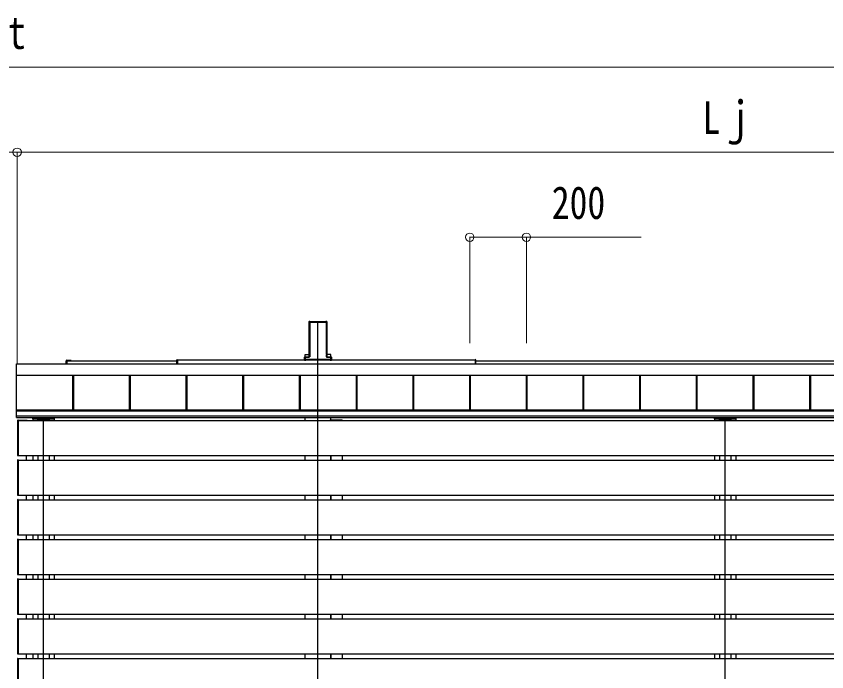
# Model space of a CAD drawing. Units: millimetres, scale not verified. Extents: x -14718 to 14718, y -10397 to 10401.
# Drawn here: x -3175 to -315, y -3729 to -1415 of the extents above; entities that cross this region are included whole.
import ezdxf
from ezdxf.enums import TextEntityAlignment as Align

# ---------------------------------------------------------------- set-up
doc = ezdxf.new("R2010")
doc.units = ezdxf.units.MM
doc.header["$LTSCALE"] = 50
for name, color, linetype in [('0-4_YKK_12', 2, 'Continuous'), ('0-5_YKK_13', 4, 'Continuous'), ('0-6_YKK_A1', 4, 'Continuous')]:
    doc.layers.add(name, color=color, linetype=linetype)
doc.layers.add('0-7_YKK_D', color=6, linetype='Continuous', lineweight=18)
doc.styles.add('ＭＳ ゴシック', font='')
doc.styles.get('ＭＳ ゴシック').set_extended_font_data('MS Gothic')

msp = doc.modelspace()

# ---------------------------------------------------------------- linework, layer by layer
at = {"layer": '0-4_YKK_12'}
for p, q in [((-2110.33, -6081.6), (-2110.33, -2493.01)), ((-3078.33, -6081.6), (-3078.32, -2834.1)), ((-673.33, -6081.6), (-673.32, -2834.1))]:
    msp.add_line(p, q, dxfattribs=at)
at = {"layer": '0-5_YKK_13'}
for p, q in [((-3170.33, -2842.39), (-3170.33, -2842.69)), ((-3170.33, -2842.69), (-3170.33, -2964.51)), ((-3167.83, -2964.6), (-3167.83, -2842.6)), ((-3170.33, -2964.51), (-3170.33, -2964.81)), ((-3169.39, -2965.8), (-3167.83, -2965.9)), ((-3167.83, -2965.9), (-3167.83, -2964.6)), ((-3170.33, -2982.39), (-3170.33, -2982.69)), ((-3170.33, -2982.69), (-3170.33, -3104.51)), ((-3167.83, -3104.6), (-3167.83, -2982.6)), ((-3170.33, -3104.51), (-3170.33, -3104.81)), ((-3169.39, -3105.8), (-3167.83, -3105.9)), ((-3167.83, -3105.9), (-3167.83, -3104.6)), ((-3170.33, -3122.39), (-3170.33, -3122.69)), ((-3170.33, -3122.69), (-3170.33, -3244.51)), ((-3167.83, -3244.6), (-3167.83, -3122.6)), ((-3170.33, -3244.51), (-3170.33, -3244.81)), ((-3169.39, -3245.8), (-3167.83, -3245.9)), ((-3167.83, -3245.9), (-3167.83, -3244.6)), ((-3170.33, -3262.39), (-3170.33, -3262.69)), ((-3170.33, -3262.69), (-3170.33, -3384.51)), ((-3167.83, -3384.6), (-3167.83, -3262.6)), ((-3170.33, -3384.51), (-3170.33, -3384.81)), ((-3170.33, -3402.39), (-3170.33, -3402.69)), ((-3170.33, -3402.69), (-3170.33, -3524.51)), ((-3169.39, -3385.8), (-3167.83, -3385.9)), ((-3167.83, -3385.9), (-3167.83, -3384.6)), ((-3167.83, -3524.6), (-3167.83, -3402.6)), ((-3170.33, -3524.51), (-3170.33, -3524.81)), ((-3170.33, -3542.39), (-3170.33, -3542.69)), ((-3170.33, -3542.69), (-3170.33, -3664.51)), ((-3169.39, -3525.8), (-3167.83, -3525.9)), ((-3167.83, -3525.9), (-3167.83, -3524.6)), ((-3167.83, -3664.6), (-3167.83, -3542.6)), ((-3170.33, -3664.51), (-3170.33, -3664.81)), ((-3170.33, -3682.39), (-3170.33, -3682.69)), ((-3170.33, -3682.69), (-3170.33, -3804.51)), ((-3169.39, -3665.8), (-3167.83, -3665.9)), ((-3167.83, -3665.9), (-3167.83, -3664.6)), ((-3167.83, -3804.6), (-3167.83, -3682.6))]:
    msp.add_line(p, q, dxfattribs=at)
for points in [[(-3167.83, -2842.6), (-3167.83, -2841.3), (-3169.39, -2841.4)], [(-3167.83, -2982.6), (-3167.83, -2981.3), (-3169.39, -2981.4)], [(-3167.83, -3122.6), (-3167.83, -3121.3), (-3169.39, -3121.4)], [(-3167.83, -3262.6), (-3167.83, -3261.3), (-3169.39, -3261.4)], [(-3167.83, -3402.6), (-3167.83, -3401.3), (-3169.39, -3401.4)], [(-3167.83, -3542.6), (-3167.83, -3541.3), (-3169.39, -3541.4)], [(-3167.83, -3682.6), (-3167.83, -3681.3), (-3169.39, -3681.4)]]:
    msp.add_lwpolyline(points, dxfattribs=at)
for centre, start, end in [((-3169.33, -2842.39), 93.5, 180), ((-3169.33, -2964.81), 180, 266.5), ((-3169.33, -2982.39), 93.5, 180), ((-3169.33, -3104.81), 180, 266.5), ((-3169.33, -3122.39), 93.5, 180), ((-3169.33, -3244.81), 180, 266.5), ((-3169.33, -3262.39), 93.5, 180), ((-3169.33, -3384.81), 180, 266.5), ((-3169.33, -3402.39), 93.5, 180), ((-3169.33, -3524.81), 180, 266.5), ((-3169.33, -3542.39), 93.5, 180), ((-3169.33, -3664.81), 180, 266.5), ((-3169.33, -3682.39), 93.5, 180)]:
    msp.add_arc(centre, 1, start, end, dxfattribs=at)
at = {"layer": '0-6_YKK_A1'}
for p, q in [((-2141.58, -2498.36), (-2141.58, -2615.03)), ((-2141.22, -2492.51), (-2141.56, -2498.01)), ((-2140.78, -2492.98), (-2141.22, -2492.51)), ((-2140.72, -2492.04), (-2138.68, -2492.04)), ((-2140.72, -2492.04), (-2140.28, -2492.51)), ((-2140.7, -2608.98), (-2140.7, -2493.86)), ((-2140.2, -2493.54), (-2140.2, -2608.66)), ((-2138.37, -2492.37), (-2138.68, -2492.04)), ((-2138.37, -2492.37), (-2082.29, -2492.37)), ((-2137.83, -2495.51), (-2082.83, -2495.51)), ((-2137.83, -2616.87), (-2137.83, -2495.51)), ((-2082.29, -2492.37), (-2081.98, -2492.04)), ((-2081.98, -2492.04), (-2079.94, -2492.04)), ((-2080.45, -2608.66), (-2080.45, -2493.54)), ((-2080.38, -2492.51), (-2079.94, -2492.04)), ((-2079.96, -2493.86), (-2079.96, -2608.98)), ((-2079.44, -2492.51), (-2079.88, -2492.98)), ((-2079.44, -2492.51), (-2079.09, -2498.01)), ((-2079.08, -2498.36), (-2079.08, -2615.03)), ((-2996.33, -2629.46), (-2988.79, -2629.46)), ((-2987.87, -2629.46), (-2982.58, -2629.46)), ((-2607.79, -2641.95), (-2607.79, -2628.45)), ((-2605.29, -2627.86), (-1555.29, -2627.86)), ((-2605.29, -2627.86), (-2605.29, -2641.95)), ((-2158.2, -2625.78), (-2158.2, -2626.28)), ((-2158.2, -2626.28), (-2157.73, -2626.28)), ((-2157.73, -2625.78), (-2157.73, -2618.9)), ((-2155.74, -2625.78), (-2157.73, -2625.78)), ((-2157.73, -2625.78), (-2157.73, -2626.28)), ((-2155.74, -2626.28), (-2157.73, -2626.28)), ((-2157.7, -2617.94), (-2142.69, -2617.94)), ((-2155.74, -2618.99), (-2155.74, -2625.78)), ((-2142.16, -2618.99), (-2155.74, -2618.99)), ((-2155.74, -2625.78), (-2064.92, -2625.78)), ((-2155.74, -2626.28), (-2064.92, -2626.28)), ((-2155.73, -2625.78), (-2155.73, -2626.28)), ((-2155.53, -2608.6), (-2141.58, -2608.6)), ((-2155.53, -2617.94), (-2155.53, -2608.6)), ((-2155.53, -2631.96), (-2155.53, -2626.28)), ((-2155.33, -2626.28), (-2155.33, -2631.96)), ((-2154.33, -2625.94), (-2066.33, -2625.94)), ((-2141.59, -2615.39), (-2141.69, -2617)), ((-2141.17, -2617.55), (-2140.79, -2611.46)), ((-2140.29, -2611.49), (-2140.67, -2617.58)), ((-2079.99, -2617.58), (-2080.36, -2611.49)), ((-2079.87, -2611.46), (-2079.49, -2617.55)), ((-2065.13, -2608.6), (-2079.08, -2608.6)), ((-2079.06, -2615.39), (-2078.96, -2617)), ((-2078.49, -2618.49), (-2064.92, -2618.49)), ((-2064.92, -2618.99), (-2078.49, -2618.99)), ((-2077.97, -2617.94), (-2062.96, -2617.94)), ((-2065.33, -2626.28), (-2065.33, -2631.96)), ((-2065.13, -2617.94), (-2065.13, -2608.6)), ((-2065.13, -2631.96), (-2065.13, -2626.28)), ((-2064.92, -2618.49), (-2064.92, -2618.99)), ((-2064.92, -2625.78), (-2064.92, -2618.99)), ((-2062.92, -2625.78), (-2064.92, -2625.78)), ((-2064.92, -2625.78), (-2064.92, -2626.28)), ((-2062.92, -2626.28), (-2064.92, -2626.28)), ((-2062.92, -2618.9), (-2062.92, -2625.78)), ((-2062.92, -2625.78), (-2062.92, -2626.28)), ((-2062.46, -2626.28), (-2062.92, -2626.28)), ((-2062.46, -2625.78), (-2062.46, -2626.28)), ((-1555.29, -2627.86), (-1555.29, -2641.95)), ((-1552.79, -2641.95), (-1552.79, -2628.45)), ((-3173.53, -2641.93), (1825.17, -2641.93)), ((-3173.53, -2831.57), (-3173.53, -2641.93)), ((-3173.33, -2831.57), (-3173.33, -2641.93)), ((-2998.83, -2641.93), (-2998.83, -2631.96)), ((-2996.33, -2631.96), (-2607.79, -2631.96)), ((-2996.33, -2632.26), (-2996.33, -2641.93)), ((-2982.58, -2631.96), (-2996.03, -2631.96)), ((-1552.79, -2631.96), (192.21, -2631.96)), ((-3173.53, -2681.87), (1825.17, -2681.87)), ((-3173.53, -2682.11), (1825.17, -2682.11)), ((-2974.83, -2804.3), (-2974.83, -2682.11)), ((-2974.43, -2804.3), (-2974.43, -2682.11)), ((-2971.83, -2804.3), (-2971.83, -2682.11)), ((-2774.83, -2804.3), (-2774.83, -2682.11)), ((-2772.23, -2804.3), (-2772.23, -2682.11)), ((-2771.83, -2804.3), (-2771.83, -2682.11)), ((-2574.83, -2804.3), (-2574.83, -2682.11)), ((-2572.23, -2804.3), (-2572.23, -2682.11)), ((-2571.83, -2804.3), (-2571.83, -2682.11)), ((-2374.83, -2804.3), (-2374.83, -2682.11)), ((-2372.23, -2804.3), (-2372.23, -2682.11)), ((-2371.83, -2804.3), (-2371.83, -2682.11)), ((-2174.83, -2804.3), (-2174.83, -2682.11)), ((-2172.23, -2804.3), (-2172.23, -2682.11)), ((-2171.83, -2804.3), (-2171.83, -2682.11)), ((-1974.83, -2804.3), (-1974.83, -2682.11)), ((-1972.23, -2804.3), (-1972.23, -2682.11)), ((-1971.83, -2804.3), (-1971.83, -2682.11)), ((-1774.83, -2804.3), (-1774.83, -2682.11)), ((-1772.23, -2804.3), (-1772.23, -2682.11)), ((-1771.83, -2804.3), (-1771.83, -2682.11)), ((-1574.83, -2804.3), (-1574.83, -2682.11)), ((-1572.23, -2804.3), (-1572.23, -2682.11)), ((-1571.83, -2804.3), (-1571.83, -2682.11)), ((-1374.83, -2804.3), (-1374.83, -2682.11)), ((-1372.23, -2804.3), (-1372.23, -2682.11)), ((-1371.83, -2804.3), (-1371.83, -2682.11)), ((-1174.83, -2804.3), (-1174.83, -2682.11)), ((-1172.23, -2804.3), (-1172.23, -2682.11)), ((-1171.83, -2804.3), (-1171.83, -2682.11)), ((-974.83, -2804.3), (-974.83, -2682.11)), ((-972.23, -2804.3), (-972.23, -2682.11)), ((-971.83, -2804.3), (-971.83, -2682.11)), ((-774.83, -2804.3), (-774.83, -2682.11)), ((-772.23, -2804.3), (-772.23, -2682.11)), ((-771.83, -2804.3), (-771.83, -2682.11)), ((-574.83, -2804.3), (-574.83, -2682.11)), ((-572.23, -2804.3), (-572.23, -2682.11)), ((-571.83, -2804.3), (-571.83, -2682.11)), ((-374.83, -2804.3), (-374.83, -2682.11)), ((-372.23, -2804.3), (-372.23, -2682.11)), ((-371.83, -2804.3), (-371.83, -2682.11)), ((-3173.53, -2804.3), (1823.17, -2804.3)), ((-3173.53, -2806.31), (1823.17, -2806.31)), ((-3173.53, -2808.11), (1823.17, -2808.11)), ((-3173.53, -2808.11), (1823.17, -2808.11)), ((-3173.53, -2825.08), (1823.17, -2825.08)), ((-3173.53, -2831.57), (1823.17, -2831.57)), ((-3167.83, -2841.6), (1821.17, -2841.6)), ((-3167.83, -2841.6), (-3167.83, -2965.6)), ((-3166.02, -2841.6), (-3167.02, -2841.6)), ((-3165.02, -2841.6), (-3166.02, -2841.6)), ((-3116.32, -2836.6), (-3116.24, -2835.05)), ((-3116.32, -2836.6), (-3040.32, -2836.6)), ((-3115.83, -2836.6), (-3115.83, -2841.6)), ((-3115.83, -2836.6), (-3040.83, -2836.6)), ((-3115.24, -2834.1), (-3041.4, -2834.1)), ((-3057.83, -2841.6), (-3098.83, -2841.6)), ((-3098.33, -2841.6), (-3058.33, -2841.6)), ((-3057.83, -2841.6), (-3057.83, -2839.6)), ((-3040.83, -2836.6), (-3040.83, -2841.6)), ((-3040.4, -2835.05), (-3040.32, -2836.6)), ((-2155.53, -2841.6), (-2155.53, -2831.57)), ((-2024.63, -2841.6), (-2065.63, -2841.6)), ((-2065.13, -2841.6), (-2065.13, -2831.57)), ((-2065.13, -2841.6), (-2025.13, -2841.6)), ((-2024.63, -2841.6), (-2024.63, -2839.6)), ((-711.32, -2836.6), (-711.24, -2835.05)), ((-711.32, -2836.6), (-635.32, -2836.6)), ((-710.83, -2836.6), (-710.83, -2841.6)), ((-710.83, -2836.6), (-635.83, -2836.6)), ((-710.24, -2834.1), (-636.4, -2834.1)), ((-652.83, -2841.6), (-693.83, -2841.6)), ((-693.33, -2841.6), (-653.33, -2841.6)), ((-652.83, -2841.6), (-652.83, -2839.6)), ((-635.83, -2836.6), (-635.83, -2841.6)), ((-635.4, -2835.05), (-635.32, -2836.6)), ((-3167.83, -2965.6), (1821.17, -2965.6)), ((-3138.33, -2981.6), (-3138.33, -2965.6)), ((-3115.83, -2965.6), (-3115.83, -2981.6)), ((-3098.33, -2965.6), (-3098.33, -2981.6)), ((-3058.33, -2965.6), (-3058.33, -2981.6)), ((-3040.83, -2965.6), (-3040.83, -2981.6)), ((-2155.53, -2981.6), (-2155.53, -2965.6)), ((-2065.13, -2981.6), (-2065.13, -2965.6)), ((-2065.13, -2965.6), (-2065.13, -2981.6)), ((-2025.13, -2965.6), (-2025.13, -2981.6)), ((-710.83, -2965.6), (-710.83, -2981.6)), ((-693.33, -2965.6), (-693.33, -2981.6)), ((-653.33, -2965.6), (-653.33, -2981.6)), ((-635.83, -2965.6), (-635.83, -2981.6)), ((-3167.83, -2981.6), (1821.17, -2981.6)), ((-3167.83, -2981.6), (-3167.83, -3105.6)), ((-3167.83, -3105.6), (1821.17, -3105.6)), ((-3138.33, -3121.6), (-3138.33, -3105.6)), ((-3115.83, -3105.6), (-3115.83, -3121.6)), ((-3098.33, -3105.6), (-3098.33, -3121.6)), ((-3058.33, -3105.6), (-3058.33, -3121.6)), ((-3040.83, -3105.6), (-3040.83, -3121.6)), ((-2155.53, -3121.6), (-2155.53, -3105.6)), ((-2065.13, -3121.6), (-2065.13, -3105.6)), ((-2065.13, -3105.6), (-2065.13, -3121.6)), ((-2025.13, -3105.6), (-2025.13, -3121.6)), ((-710.83, -3105.6), (-710.83, -3121.6)), ((-693.33, -3105.6), (-693.33, -3121.6)), ((-653.33, -3105.6), (-653.33, -3121.6)), ((-635.83, -3105.6), (-635.83, -3121.6)), ((-3167.83, -3121.6), (1821.17, -3121.6)), ((-3167.83, -3121.6), (-3167.83, -3245.6)), ((-3167.83, -3245.6), (1821.17, -3245.6)), ((-3138.33, -3261.6), (-3138.33, -3245.6)), ((-3115.83, -3245.6), (-3115.83, -3261.6)), ((-3098.33, -3245.6), (-3098.33, -3261.6)), ((-3058.33, -3245.6), (-3058.33, -3261.6)), ((-3040.83, -3245.6), (-3040.83, -3261.6)), ((-2155.53, -3261.6), (-2155.53, -3245.6)), ((-2065.13, -3261.6), (-2065.13, -3245.6)), ((-2065.13, -3245.6), (-2065.13, -3261.6)), ((-2025.13, -3245.6), (-2025.13, -3261.6)), ((-710.83, -3245.6), (-710.83, -3261.6)), ((-693.33, -3245.6), (-693.33, -3261.6)), ((-653.33, -3245.6), (-653.33, -3261.6)), ((-635.83, -3245.6), (-635.83, -3261.6)), ((-3167.83, -3261.6), (1821.17, -3261.6)), ((-3167.83, -3261.6), (-3167.83, -3385.6)), ((-3167.83, -3385.6), (1821.17, -3385.6)), ((-3167.83, -3401.6), (1821.17, -3401.6)), ((-3167.83, -3401.6), (-3167.83, -3525.6)), ((-3138.33, -3401.6), (-3138.33, -3385.6)), ((-3115.83, -3385.6), (-3115.83, -3401.6)), ((-3098.33, -3385.6), (-3098.33, -3401.6)), ((-3058.33, -3385.6), (-3058.33, -3401.6)), ((-3040.83, -3385.6), (-3040.83, -3401.6)), ((-2155.53, -3401.6), (-2155.53, -3385.6)), ((-2065.13, -3401.6), (-2065.13, -3385.6)), ((-2065.13, -3385.6), (-2065.13, -3401.6)), ((-2025.13, -3385.6), (-2025.13, -3401.6)), ((-710.83, -3385.6), (-710.83, -3401.6)), ((-693.33, -3385.6), (-693.33, -3401.6)), ((-653.33, -3385.6), (-653.33, -3401.6)), ((-635.83, -3385.6), (-635.83, -3401.6)), ((-3167.83, -3525.6), (1821.17, -3525.6)), ((-3167.83, -3541.6), (1821.17, -3541.6)), ((-3167.83, -3541.6), (-3167.83, -3665.6)), ((-3138.33, -3541.6), (-3138.33, -3525.6)), ((-3115.83, -3525.6), (-3115.83, -3541.6)), ((-3098.33, -3525.6), (-3098.33, -3541.6)), ((-3058.33, -3525.6), (-3058.33, -3541.6)), ((-3040.83, -3525.6), (-3040.83, -3541.6)), ((-2155.53, -3541.6), (-2155.53, -3525.6)), ((-2065.13, -3541.6), (-2065.13, -3525.6)), ((-2065.13, -3525.6), (-2065.13, -3541.6)), ((-2025.13, -3525.6), (-2025.13, -3541.6)), ((-710.83, -3525.6), (-710.83, -3541.6)), ((-693.33, -3525.6), (-693.33, -3541.6)), ((-653.33, -3525.6), (-653.33, -3541.6)), ((-635.83, -3525.6), (-635.83, -3541.6)), ((-3167.83, -3665.6), (1821.17, -3665.6)), ((-3167.83, -3681.6), (1821.17, -3681.6)), ((-3167.83, -3681.6), (-3167.83, -3805.6)), ((-3138.33, -3681.6), (-3138.33, -3665.6)), ((-3115.83, -3665.6), (-3115.83, -3681.6)), ((-3098.33, -3665.6), (-3098.33, -3681.6)), ((-3058.33, -3665.6), (-3058.33, -3681.6)), ((-3040.83, -3665.6), (-3040.83, -3681.6)), ((-2155.53, -3681.6), (-2155.53, -3665.6)), ((-2065.13, -3681.6), (-2065.13, -3665.6)), ((-2065.13, -3665.6), (-2065.13, -3681.6)), ((-2025.13, -3665.6), (-2025.13, -3681.6)), ((-710.83, -3665.6), (-710.83, -3681.6)), ((-693.33, -3665.6), (-693.33, -3681.6)), ((-653.33, -3665.6), (-653.33, -3681.6)), ((-635.83, -3665.6), (-635.83, -3681.6))]:
    msp.add_line(p, q, dxfattribs=at)
for points in [[(-2606.86, -2627.45), (-2605.29, -2627.36), (-2605.29, -2628.35), (-2605.29, -2641.95)], [(-2158.2, -2618.43), (-2158.2, -2625.78), (-2157.73, -2625.78)], [(-2155.74, -2618.99), (-2155.74, -2618.49), (-2142.16, -2618.49)], [(-2062.46, -2618.43), (-2062.46, -2625.78), (-2062.92, -2625.78)], [(-1553.73, -2627.45), (-1555.29, -2627.36), (-1555.29, -2628.35), (-1555.29, -2641.95)], [(-3136.02, -2841.6), (-3137.02, -2841.6), (-3165.02, -2841.6)], [(-3098.83, -2841.6), (-3098.83, -2839.6), (-3057.83, -2839.6)], [(-2065.63, -2841.6), (-2065.63, -2839.6), (-2024.63, -2839.6)], [(-693.83, -2841.6), (-693.83, -2839.6), (-652.83, -2839.6)]]:
    msp.add_lwpolyline(points, dxfattribs=at)
for centre, radius, start, end in [((-2996.33, -2631.96), 2.5, 90, 180), ((-2988.79, -2629.66), 0.2, 23.57818, 90), ((-2988.33, -2629.46), 0.3, 203.57818, 336.42182), ((-2987.87, -2629.66), 0.2, 90, 156.42182), ((-2982.58, -2630.71), 1.25, 270, 90), ((-2606.79, -2628.45), 1, 93.5, 180), ((-2157.23, -2618.9), 0.501, 90.24971, 179.75029), ((-2063.42, -2618.9), 0.501, 0.24971, 89.75029), ((-1553.79, -2628.45), 1, 0, 86.5), ((-2996.03, -2632.26), 0.3, 90, 180), ((-3115.24, -2835.1), 1, 90, 177), ((-3041.4, -2835.1), 1, 3, 90), ((-710.24, -2835.1), 1, 90, 177), ((-636.4, -2835.1), 1, 3, 90)]:
    msp.add_arc(centre, radius, start, end, dxfattribs=at)
for centre, major_axis, ratio, start_param, end_param in [((-2141.53, -2498.01), (0.031, 0.5), 0.061627, 1.5746234, 2.3600215), ((-2140.72, -2492.54), (0.346, -0.364), 0.996462, 2.3838095, 3.8892836), ((-2141, -2496.01), (0.22, 3.04), 0.070684, 5.5043854, 6.2286971), ((-2140.51, -2496.04), (0.22, 3.54), 0.060877, 5.5025319, 6.2268436), ((-2080.15, -2496.04), (-0.22, 3.54), 0.060877, 0.0563417, 0.7806534), ((-2079.65, -2496.01), (-0.22, 3.04), 0.070684, 0.0544883, 0.7787999), ((-2079.94, -2492.54), (-0.346, -0.364), 0.996462, 2.3939017, 3.8993758), ((-2079.12, -2498.01), (-0.031, 0.5), 0.061627, 3.9231638, 4.7085619), ((-2157.7, -2618.44), (0.355, -0.355), 0.99628, 2.358058, 3.9251274), ((-2155.74, -2618.89), (2, 0), 0.045872, 3.2026792, 4.712389), ((-2155.74, -2618.4), (1.5, 0), 0.061163, 3.2026792, 4.712389), ((-2142.69, -2616.93), (0.691, -0.728), 0.996462, 5.5254021, 7.0308762), ((-2142.17, -2617.48), (-0.693, 0.73), 0.992955, 2.3838095, 3.8892836), ((-2142.17, -2617.48), (1.04, -1.09), 0.996462, 5.5254021, 7.0308762), ((-2141.62, -2615.39), (0.031, 0.5), 0.061627, 4.716216, 5.5016142), ((-2141, -2611.46), (0.22, 3.5), 0.061627, 4.716216, 5.5016142), ((-2140.51, -2611.49), (0.22, 4), 0.053972, 4.7153191, 5.5007173), ((-2080.15, -2611.49), (-0.22, 4), 0.053972, 0.782468, 1.5678662), ((-2078.49, -2617.48), (-1.04, -1.09), 0.996462, 5.5354944, 7.0409685), ((-2079.65, -2611.46), (-0.22, 3.5), 0.061627, 0.7815711, 1.5669693), ((-2078.49, -2617.48), (0.693, 0.73), 0.992955, 2.3939017, 3.8993758), ((-2079.03, -2615.39), (-0.031, 0.5), 0.061627, 0.7815711, 1.5669693), ((-2077.96, -2616.93), (-0.691, -0.728), 0.996462, 5.5354944, 7.0409685), ((-2064.92, -2618.4), (1.5, 0), 0.061163, 4.712389, 6.2220988), ((-2064.92, -2618.89), (2, 0), 0.045872, 4.712389, 6.2220988), ((-2062.96, -2618.44), (-0.355, -0.355), 0.99628, 2.358058, 3.9251274)]:
    msp.add_ellipse(centre, major_axis=major_axis, ratio=ratio, start_param=start_param, end_param=end_param, dxfattribs=at)
at = {"layer": '0-7_YKK_D', "color": 1}
msp.add_line((-8006.33, -1595.51), (1656.67, -1595.51), dxfattribs=at)
at = {"layer": '0-7_YKK_D'}
for p, q in [((-3171.33, -1895.51), (-8181.33, -1895.51)), ((-3171.33, -2640.95), (-3171.33, -1894.51)), ((-3171.33, -2640.93), (-3171.33, -1894.51)), ((1831.67, -1895.51), (-3171.33, -1895.51)), ((-1574.83, -2569.47), (-1574.83, -2194.51)), ((-1374.83, -2569.47), (-1374.83, -2194.51))]:
    msp.add_line(p, q, dxfattribs=at)
msp.add_lwpolyline([(-1574.83, -2195.51), (-1374.83, -2195.51), (-969.73, -2195.51)], dxfattribs=at)
for centre in [(-3171.33, -1895.51), (-3171.33, -1895.51), (-1574.83, -2195.51), (-1374.83, -2195.51)]:
    msp.add_circle(centre, 14.88, dxfattribs=at)

# ---------------------------------------------------------------- texts
at = {"layer": '0-7_YKK_D', "color": 1, "style": 'ＭＳ ゴシック', "width": 0.8}
msp.add_text('Lt', height=115.5, dxfattribs=at).set_placement((-3267.23, -1565.51), align=Align.BOTTOM_LEFT)
at = {"layer": '0-7_YKK_D', "style": 'ＭＳ ゴシック', "width": 0.8}
for s, p in [('Lｊ', (-753.23, -1865.51)), ('200', (-1285.33, -2165.51))]:
    msp.add_text(s, height=115.5, dxfattribs=at).set_placement(p, align=Align.BOTTOM_LEFT)

doc.saveas('drawing.dxf')
